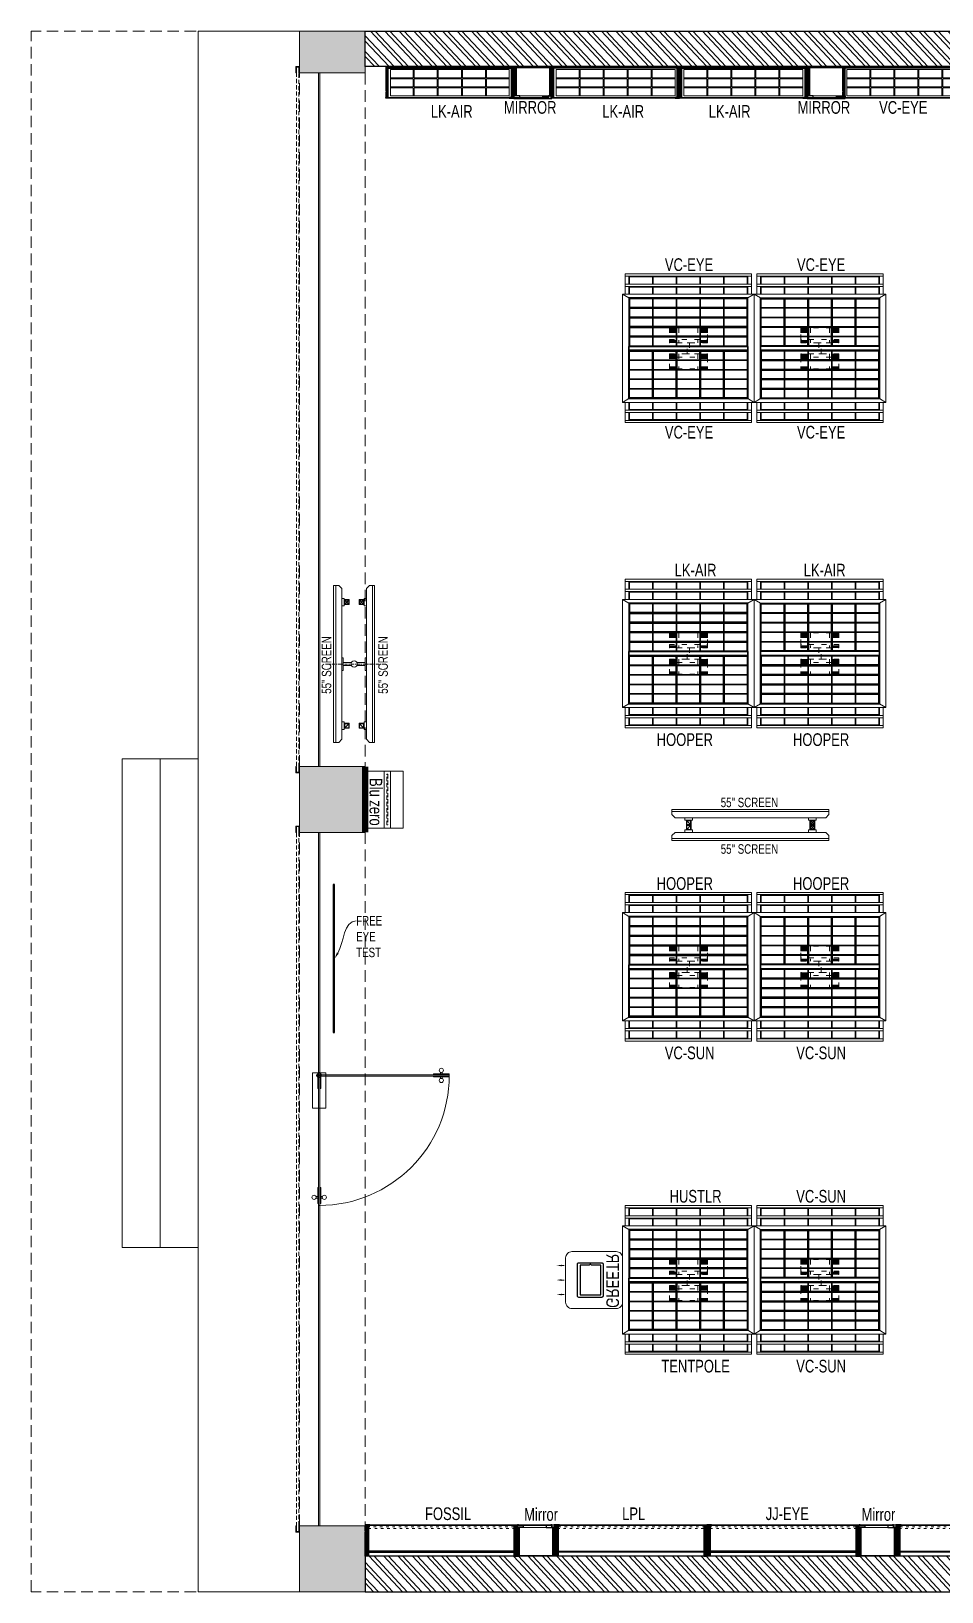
# Model space of a CAD drawing. Header units: feet. Extents: x 5886028 to 5900628, y -5290886 to -5278556.
# Drawn here: x 5886028 to 5893224, y -5290886 to -5278556 of the extents above; entities that cross this region are included whole.
import ezdxf
from ezdxf import colors
from ezdxf.entities.mleader import LeaderData, LeaderLine
from ezdxf.math import Vec2, Vec3

# ---------------------------------------------------------------- set-up
doc = ezdxf.new("R2010")
doc.units = ezdxf.units.FT
doc.header["$LTSCALE"] = 33
doc.header["$MEASUREMENT"] = 0
for name, pattern in [('a_p6_plan_L18$0$HIDDEN', [0.375, 0.25, -0.125]), ('ACAD_ISO03W100', [30, 12, -18]), ('D10_DASHED', [0.75, 0.5, -0.25]), ('DASHDOT2', [0.5, 0.25, -0.125, 0, -0.125]), ('HIDDENX2', [0.75, 0.5, -0.25])]:
    doc.linetypes.add(name, pattern=pattern)
for name, color, linetype, lineweight in [('A-Glazing', 4, 'Continuous', 20), ('A-shutter', 8, 'Continuous', 18), ('beam', 90, 'Continuous', 9), ('Column', 243, 'Continuous', 9), ('Glazing', 141, 'Continuous', 15), ('LENS-DIM', 252, 'Continuous', 5), ('LENS-FURNITURE', 13, 'Continuous', 9), ('LENS-TEXT', 31, 'Continuous', 5), ('LENS_DIMENSION', 193, 'Continuous', 0), ('LENS_TEXT', 31, 'Continuous', 5), ('LK-EQPMT', 3, 'Continuous', 18), ('LK-FF&E FLOOR', 1, 'Continuous', 9), ('LK-FF&E WALL', 1, 'Continuous', 9), ('LK-IT', 3, 'Continuous', 18), ('LK-MIRROR', 133, 'Continuous', 13), ('LN-ELEVATION-1', 81, 'Continuous', 25), ('LN-ELEVATION-2', 103, 'Continuous', 20), ('LN-ELEVATION-3', 125, 'Continuous', 18), ('LN-ELEVATION-4', 145, 'Continuous', 13), ('LN-ELEVATION-5', 167, 'Continuous', 5), ('LN-HATCH', 251, 'Continuous', 0), ('PLANO-TXT', 252, 'Continuous', 5), ('rolling shutter', 1, 'Continuous', 5), ('Steps', 4, 'Continuous', 9)]:
    doc.layers.add(name, color=color, linetype=linetype, lineweight=lineweight)
doc.layers.add('A-WALL', color=1, linetype='Continuous')
doc.styles.add('LK TXT', font='GILC____.TTF', dxfattribs={"height": 100})
doc.styles.get("Standard").update_dxf_attribs({"font": 'GILC____.TTF'})
pattern_1 = [(45, (7858558.917, 3503823.203), (-4.4901280605, 4.4901280605), [])]

# ---------------------------------------------------------------- blocks, each defined once
blk = doc.blocks.new('*U42')
at = {"layer": 'A-shutter', "color": 5, "ltscale": 10}
for points in [[(41038597, -1561539), (41038597, -1561544), (41038552, -1561544), (41038552, -1561564), (41038597, -1561564), (41038597, -1561569), (41038547, -1561569), (41038547, -1561539)], [(41044077, -1561539), (41044077, -1561544), (41044122, -1561544), (41044122, -1561564), (41044077, -1561564), (41044077, -1561569), (41044127, -1561569), (41044127, -1561539)]]:
    blk.add_lwpolyline(points, close=True, dxfattribs=at)
at = {"layer": 'A-shutter', "color": 5, "linetype": 'HIDDENX2', "ltscale": 2}
blk.add_lwpolyline([(41038552, -1561544), (41038552, -1561564), (41044122, -1561564), (41044122, -1561544)], close=True, dxfattribs=at)
blk = doc.blocks.new('A$C2f5dd23c')
at = {"layer": 'Column'}
h = blk.add_hatch(color=8, dxfattribs=at)
h.dxf.hatch_style = 1
h.paths.add_polyline_path([(-8420, 12000), (-8420, 12330), (-8940, 12330), (-8940, 12000)])
h.paths.add_polyline_path([(-8420, 0), (-8420, 520), (-8940, 520), (-8940, 0)])
h.paths.add_polyline_path([(-8420, 6000), (-8420, 6520), (-8940, 6520), (-8940, 6000)])
h.paths.add_polyline_path([(-2440, 12000), (-2440, 12330), (-2960, 12330), (-2960, 12000)])
h.paths.add_polyline_path([(-2440, 0), (-2440, 520), (-2960, 520), (-2960, 0)])
h.paths.add_polyline_path([(-2440, 6000), (-2440, 6520), (-2960, 6520), (-2960, 6000)])
h.paths.add_polyline_path([(0, 6520), (0, 6180), (-260, 6180), (-260, 6520)])
h.paths.add_polyline_path([(3540, 6180), (3540, 6510), (3020, 6510), (3020, 6180)])
h.paths.add_polyline_path([(3540, 12000), (3540, 12330), (3020, 12330), (3020, 12000)])
at = {"layer": 'LN-HATCH'}
h = blk.add_hatch(dxfattribs=at)
h.set_pattern_fill('ANSI32', color=256, scale=222, angle=268.1105)
h.set_pattern_definition([(313.1105193, (-3373823.44, 5462012.52), (60.7755651, 56.8937008), []), (313.1105193, (-3373824.74, 5461973.3), (60.7755651, 56.8937008), [])])
h.paths.add_polyline_path([(-2960, 280), (-8420, 280), (-8420, 0), (-2960, 0)])
h.paths.add_polyline_path([(-260, 6180), (-260, 280), (-2440, 280), (-2440, 0), (0, 0), (0, 6180)])
h.paths.add_polyline_path([(1740, 6460), (1890, 6460), (1890, 8860), (1740, 8860)])
h.paths.add_polyline_path([(3020, 6460), (0, 6460), (0, 6180), (3020, 6180)])
h.paths.add_polyline_path([(3260, 7555), (3540, 7555), (3540, 6510), (3260, 6510)])
h.paths.add_polyline_path([(3260, 12000), (3540, 12000), (3540, 7855), (3260, 7855)])
h.paths.add_polyline_path([(2640, 8860), (3260, 8860), (3260, 8710), (2640, 8710)])
h.paths.add_polyline_path([(-2440, 12330), (3020, 12330), (3020, 12140), (-2440, 12140)])
h.paths.add_polyline_path([(-8420, 12330), (-2960, 12330), (-2960, 12050), (-8420, 12050)])
at = {"layer": 'A-WALL'}
for points in [[(-8420, 12330), (-2960, 12330), (-2960, 12050), (-8420, 12050)], [(-2960, 280), (-8420, 280), (-8420, 0), (-2960, 0)]]:
    blk.add_lwpolyline(points, close=True, dxfattribs=at)
at = {"layer": 'beam', "linetype": 'a_p6_plan_L18$0$HIDDEN', "lineweight": 5, "ltscale": 11}
for p, q in [((-11060, 0), (-11060, 12330)), ((-8940, 12330), (-11060, 12330)), ((-8940, 0), (-11060, 0))]:
    blk.add_line(p, q, dxfattribs=at)
for points in [[(-8420, 6520), (-8940, 6520), (-8940, 12000), (-8420, 12000)], [(-8420, 520), (-8940, 520), (-8940, 6000), (-8420, 6000)]]:
    blk.add_lwpolyline(points, close=True, dxfattribs=at)
at = {"layer": 'Column'}
for points in [[(-8420, 12000), (-8420, 12330), (-8940, 12330), (-8940, 12000)], [(-8420, 6000), (-8420, 6520), (-8940, 6520), (-8940, 6000)], [(-8420, 0), (-8420, 520), (-8940, 520), (-8940, 0)]]:
    blk.add_lwpolyline(points, close=True, dxfattribs=at)
at = {"layer": 'Steps'}
for p, q in [((-9740, 12330), (-9740, 0)), ((-8940, 12330), (-9740, 12330)), ((-10340, 2720), (-10340, 6580)), ((-10340, 6580), (-9740, 6580)), ((-10040, 2720), (-10040, 6580)), ((-9740, 2720), (-9740, 6580)), ((-9740, 2720), (-10340, 2720)), ((-8940, 0), (-9740, 0))]:
    blk.add_line(p, q, dxfattribs=at)
at = {"layer": 'rolling shutter', "color": 2, "xscale": -1, "rotation": 269.9999994460998}
blk.add_blockref('*U42', (1552599, -41032077), dxfattribs=at)
at = {"layer": 'rolling shutter', "color": 2, "rotation": 270.0000005539002}
blk.add_blockref('*U42', (1552599, 41044597), dxfattribs=at)
blk = doc.blocks.new('Entrance Door')
at = {"layer": 'Glazing', "ltscale": 111}
blk.add_hatch(color=256, dxfattribs=at).paths.add_polyline_path([(18, -35), (18, -1235), (30, -1235), (30, -35)])
at = {"layer": 'Glazing'}
for p, q in [((30, -54), (18, -66)), ((1118, -31), (1118, -54)), ((1118, -89), (1118, -66)), ((1133, -31), (1133, -54)), ((1133, -89), (1133, -66))]:
    blk.add_line(p, q, dxfattribs=at)
at = {"layer": 'Glazing', "ltscale": 44}
for p, q in [((-5, -1156), (18, -1156)), ((-5, -1171), (18, -1171)), ((53, -1156), (30, -1156)), ((53, -1171), (30, -1171))]:
    blk.add_line(p, q, dxfattribs=at)
at = {"layer": 'Glazing'}
for points in [[(320, -120), (0, -120), (0, 0), (320, 0)], [(0, -54), (142, -54), (142, -47), (0, -47)], [(0, -66), (142, -66), (142, -74), (0, -74)], [(1181, -54), (1038, -54), (1038, -47), (1181, -47)], [(1181, -66), (1038, -66), (1038, -74), (1181, -74)]]:
    blk.add_lwpolyline(points, close=True, dxfattribs=at)
at = {"layer": 'Glazing', "ltscale": 222}
blk.add_lwpolyline([(-2, -66), (1199, -66), (1199, -54), (-2, -54)], close=True, dxfattribs=at)
at = {"layer": 'Glazing', "ltscale": 111}
blk.add_lwpolyline([(18, -35), (18, -1235), (30, -1235), (30, -35)], close=True, dxfattribs=at)
at = {"layer": 'Glazing', "ltscale": 44}
for points in [[(18, -1093), (18, -1235), (10, -1235), (10, -1093)], [(30, -1093), (30, -1235), (37, -1235), (37, -1093)]]:
    blk.add_lwpolyline(points, close=True, dxfattribs=at)
at = {"layer": 'Glazing'}
for centre, radius in [((1125, -14), 19), ((24, -59), 19.8), ((1125, -107), 19)]:
    blk.add_circle(centre, radius, dxfattribs=at)
at = {"layer": 'Glazing', "ltscale": 44}
for centre in [(-22, -1164), (70, -1164)]:
    blk.add_circle(centre, 19, dxfattribs=at)
at = {"layer": 'Glazing', "ltscale": 222}
blk.add_arc((24, -60), 1175, 270, 359.9996, dxfattribs=at)
blk = doc.blocks.new('MIRROR')
at = {"layer": 'LN-HATCH', "ltscale": 0.5}
h = blk.add_hatch(dxfattribs=at)
h.set_pattern_fill('ANSI31', color=256, scale=2)
h.set_pattern_definition([(45, (4060433.7416, 1708720.787), (-4.4901280605, 4.4901280605), [])])
h.paths.add_polyline_path([(213, 101), (231, 101), (231, -128), (213, -128)])
h.paths.add_polyline_path([(231, 95), (495, 95), (495, 101), (231, 101)])
h.paths.add_polyline_path([(513, 101), (495, 101), (495, -128), (513, -128)])
at = {"layer": 'Defpoints'}
blk.add_lwpolyline([(513, 101), (213, 101), (213, -149), (513, -149)], close=True, dxfattribs=at)
at = {"layer": 'LN-ELEVATION-1'}
for points in [[(213, 101), (231, 101), (231, -128), (213, -128)], [(231, 95), (495, 95), (495, 101), (231, 101)], [(513, 101), (495, 101), (495, -128), (513, -128)], [(260, -142), (260, -128), (215, -128), (215, -149), (224, -149), (224, -147), (216, -147), (216, -142)], [(443, -142), (443, -128), (488, -128), (488, -149), (479, -149), (479, -147), (486, -147), (486, -142)], [(505, -149), (505, -147), (509, -147), (509, -129), (488, -129), (488, -128), (511, -128), (511, -149)]]:
    blk.add_lwpolyline(points, close=True, dxfattribs=at)
at = {"layer": 'LN-ELEVATION-2', "color": 4, "lineweight": 0}
blk.add_lwpolyline([(216, -142), (486, -142), (486, -147), (216, -147)], close=True, dxfattribs=at)
at = {"layer": 'LN-ELEVATION-2'}
blk.add_lwpolyline([(260, -142), (443, -142), (443, -128), (260, -128)], close=True, dxfattribs=at)
at = {"layer": 'LN-ELEVATION-4', "ltscale": 0.5}
blk.add_line((479, -149), (224, -149), dxfattribs=at)
blk = doc.blocks.new('JJ SH 1200')
at = {"layer": 'LN-HATCH', "ltscale": 0.5}
h = blk.add_hatch(dxfattribs=at)
h.set_pattern_fill('ANSI31', color=256, scale=2)
h.set_pattern_definition([(45, (4097187.331, 1708800.267), (-4.4901280605, 4.4901280605), [])])
h.paths.add_polyline_path([(792, 220), (792, 30), (786, 30), (786, 20), (792, 20), (792, -24), (767, -24), (767, 220)])
h.paths.add_polyline_path([(-383, 180), (767, 180), (767, 186), (-383, 186)])
h.paths.add_polyline_path([(757, -24), (757, -30), (792, -30), (792, -24)])
h.paths.add_polyline_path([(-408, 220), (-408, 30), (-402, 30), (-402, 20), (-408, 20), (-408, -24), (-383, -24), (-383, 220)])
h.paths.add_polyline_path([(-373, -24), (-373, -30), (-408, -30), (-408, -24)])
at = {"layer": 'LN-ELEVATION-1', "ltscale": 0.5}
for points in [[(-408, 220), (-408, 30), (-402, 30), (-402, 20), (-408, 20), (-408, -24), (-383, -24), (-383, 220)], [(-383, 180), (767, 180), (767, 186), (-383, 186)], [(792, 220), (792, 30), (786, 30), (786, 20), (792, 20), (792, -24), (767, -24), (767, 220)], [(-373, -24), (-373, -30), (-408, -30), (-408, -24)], [(757, -24), (757, -30), (792, -30), (792, -24)]]:
    blk.add_lwpolyline(points, close=True, dxfattribs=at)
at = {"layer": 'LN-ELEVATION-3', "ltscale": 0.5}
for p, q in [((767, 220), (-383, 220)), ((757, -24), (-373, -24)), ((-373, -30), (757, -30))]:
    blk.add_line(p, q, dxfattribs=at)
at = {"layer": 'LN-ELEVATION-4', "linetype": 'ACAD_ISO03W100', "ltscale": 0.05}
blk.add_lwpolyline([(767, 0), (-383, 0), (-383, -12), (767, -12)], close=True, dxfattribs=at)
blk = doc.blocks.new('VC HD 1010')
at = {"layer": 'LN-HATCH', "ltscale": 0.5}
h = blk.add_hatch(dxfattribs=at)
h.set_pattern_fill('ANSI31', color=256, scale=2)
h.set_pattern_definition([(45, (3761554.586, 1795022.936), (-4.490128061, 4.490128061), [])])
h.paths.add_polyline_path([(-505, 24), (-505, -166), (-499, -166), (-499, -176), (-505, -176), (-505, -220), (-487, -220), (-487, 24)])
h = blk.add_hatch(dxfattribs=at)
h.set_pattern_fill('ANSI31', color=256, scale=2)
h.set_pattern_definition(pattern_1)
h.paths.add_polyline_path([(505, 24), (505, -166), (499, -166), (499, -176), (505, -176), (505, -220), (487, -220), (487, 24)])
h = blk.add_hatch(dxfattribs=at)
h.set_pattern_fill('ANSI31', color=256, scale=2)
h.set_pattern_definition([(45, (7858741.917, 3503823.203), (-4.4901280605, 4.4901280605), [])])
h.paths.add_polyline_path([(-470, -220), (-470, -226), (-505, -226), (-505, -220)])
h = blk.add_hatch(dxfattribs=at)
h.set_pattern_fill('ANSI31', color=256, scale=2)
h.set_pattern_definition(pattern_1)
h.paths.add_polyline_path([(477, -220), (477, -226), (512, -226), (512, -220)])
at = {"layer": 'LN-ELEVATION-1', "ltscale": 0.5}
for points in [[(-505, 24), (-505, -166), (-499, -166), (-499, -176), (-505, -176), (-505, -220), (-487, -220), (-487, 24)], [(487, 12), (-487, 12), (-487, 18), (487, 18)], [(505, 24), (505, -166), (499, -166), (499, -176), (505, -176), (505, -220), (487, -220), (487, 24)], [(-470, -220), (-470, -226), (-505, -226), (-505, -220)], [(470, -220), (470, -226), (505, -226), (505, -220)]]:
    blk.add_lwpolyline(points, close=True, dxfattribs=at)
at = {"layer": 'LN-ELEVATION-2', "ltscale": 0.5}
blk.add_lwpolyline([(470, 0), (-470, 0), (-470, -208), (470, -208)], close=True, dxfattribs=at)
at = {"layer": 'LN-ELEVATION-3', "ltscale": 0.5}
for p, q in [((-487, 24), (487, 24)), ((-470, -220), (470, -220)), ((470, -226), (-470, -226))]:
    blk.add_line(p, q, dxfattribs=at)
for points in [[(-470, 0), (-289, 0), (-289, -64), (-470, -64)], [(-281, 0), (-99, 0), (-99, -64), (-281, -64)], [(-91, 0), (91, 0), (91, -64), (-91, -64)], [(99, 0), (281, 0), (281, -64), (99, -64)], [(289, 0), (470, 0), (470, -64), (289, -64)], [(-470, -136), (-289, -136), (-289, -72), (-470, -72)], [(-281, -72), (-99, -72), (-99, -136), (-281, -136)], [(-91, -72), (91, -72), (91, -136), (-91, -136)], [(99, -72), (281, -72), (281, -136), (99, -136)], [(289, -72), (470, -72), (470, -136), (289, -136)], [(-470, -144), (-289, -144), (-289, -208), (-470, -208)], [(-281, -144), (-99, -144), (-99, -208), (-281, -208)], [(-91, -144), (91, -144), (91, -208), (-91, -208)], [(99, -144), (281, -144), (281, -208), (99, -208)], [(289, -144), (470, -144), (470, -208), (289, -208)]]:
    blk.add_lwpolyline(points, close=True, dxfattribs=at)
blk = doc.blocks.new('ffgd')
at = {"layer": 'LN-ELEVATION-4', "linetype": 'ACAD_ISO03W100', "ltscale": 0.1}
blk.add_lwpolyline([(0, 47), (0, -41), (-20, -41), (-20, 47)], close=True, dxfattribs=at)
at = {"layer": 'LN-ELEVATION-5', "linetype": 'ACAD_ISO03W100', "ltscale": 0.1}
for p, q in [((-160, 166), (-160, 47)), ((-160, 166), (-160, 47)), ((-159, 166), (-159, 47)), ((-159, 166), (-159, 47)), ((-158, 166), (-158, 47)), ((-158, 166), (-158, 47)), ((-157, 166), (-157, 47)), ((-156, 166), (-156, 47)), ((-154, 166), (-154, 47)), ((-151, 166), (-151, 47)), ((-146, 166), (-146, 47)), ((-141, 166), (-141, 47)), ((-135, 166), (-135, 47)), ((-128, 166), (-128, 47)), ((-120, 166), (-120, 47)), ((-111, 166), (-111, 47)), ((-102, 166), (-102, 47)), ((-85, 166), (-85, 47)), ((65, 166), (65, 47)), ((82, 166), (82, 47)), ((91, 166), (91, 47)), ((100, 166), (100, 47)), ((108, 166), (108, 47)), ((115, 166), (115, 47)), ((121, 166), (121, 47)), ((126, 166), (126, 47)), ((131, 166), (131, 47)), ((134, 166), (134, 47)), ((136, 166), (136, 47)), ((137, 166), (137, 47)), ((138, 166), (138, 47)), ((138, 166), (138, 47)), ((139, 166), (139, 47)), ((139, 166), (139, 47)), ((140, 166), (140, 47)), ((140, 166), (140, 47)), ((-160, -41), (-160, -160)), ((-160, -41), (-160, -160)), ((-159, -41), (-159, -160)), ((-159, -41), (-159, -160)), ((-158, -41), (-158, -160)), ((-158, -41), (-158, -160)), ((-157, -41), (-157, -160)), ((-156, -41), (-156, -160)), ((-154, -41), (-154, -160)), ((-151, -41), (-151, -160)), ((-146, -41), (-146, -160)), ((-141, -41), (-141, -160)), ((-135, -41), (-135, -160)), ((-128, -41), (-128, -160)), ((-120, -41), (-120, -160)), ((-111, -41), (-111, -160)), ((-102, -41), (-102, -160)), ((-85, -41), (-85, -160)), ((65, -41), (65, -160)), ((82, -41), (82, -160)), ((91, -41), (91, -160)), ((100, -41), (100, -160)), ((108, -41), (108, -160)), ((115, -41), (115, -160)), ((121, -41), (121, -160)), ((126, -41), (126, -160)), ((131, -41), (131, -160)), ((134, -41), (134, -160)), ((136, -41), (136, -160)), ((137, -41), (137, -160)), ((138, -41), (138, -160)), ((138, -41), (138, -160)), ((139, -41), (139, -160)), ((139, -41), (139, -160)), ((140, -41), (140, -160)), ((140, -41), (140, -160))]:
    blk.add_line(p, q, dxfattribs=at)
for points in [[(140, 73), (140, 166), (-160, 166), (-160, 73)], [(140, -67), (140, -160), (-160, -160), (-160, -67)]]:
    blk.add_lwpolyline(points, dxfattribs=at)
for points in [[(140, 73), (140, 47), (-160, 47), (-160, 73)], [(140, -41), (140, -67), (-160, -67), (-160, -41)]]:
    blk.add_lwpolyline(points, close=True, dxfattribs=at)
blk = doc.blocks.new('EURO 1040 x 1175')
at = {"layer": 'LN-ELEVATION-1'}
for points in [[(-470, -327), (470, -327), (470, 468), (-470, 468)], [(-470, 85), (470, 85), (470, 468), (-470, 468)], [(-470, 387), (-283, 387), (-283, 393), (-470, 393)], [(-283, 85), (-277, 85), (-277, 468), (-283, 468)], [(-277, 387), (-96, 387), (-96, 393), (-277, 393)], [(-96, 85), (-90, 85), (-90, 468), (-96, 468)], [(-90, 387), (90, 387), (90, 393), (-90, 393)], [(90, 85), (96, 85), (96, 468), (90, 468)], [(96, 387), (277, 387), (277, 393), (96, 393)], [(277, 85), (283, 85), (283, 468), (277, 468)], [(283, 387), (470, 387), (470, 393), (283, 393)], [(-470, 311), (-283, 311), (-283, 317), (-470, 317)], [(-277, 311), (-96, 311), (-96, 317), (-277, 317)], [(-90, 311), (90, 311), (90, 317), (-90, 317)], [(96, 311), (277, 311), (277, 317), (96, 317)], [(283, 311), (470, 311), (470, 317), (283, 317)], [(-470, 236), (-283, 236), (-283, 242), (-470, 242)], [(-470, 160), (-283, 160), (-283, 166), (-470, 166)], [(-277, 236), (-96, 236), (-96, 242), (-277, 242)], [(-277, 160), (-96, 160), (-96, 166), (-277, 166)], [(-90, 236), (90, 236), (90, 242), (-90, 242)], [(-90, 160), (90, 160), (90, 166), (-90, 166)], [(96, 236), (277, 236), (277, 242), (96, 242)], [(96, 160), (277, 160), (277, 166), (96, 166)], [(283, 236), (470, 236), (470, 242), (283, 242)], [(283, 160), (470, 160), (470, 166), (283, 166)], [(-470, 85), (470, 85), (470, 55), (-470, 55)], [(-470, 55), (470, 55), (470, -327), (-470, -327)], [(-283, 55), (-277, 55), (-277, -327), (-283, -327)], [(-96, 55), (-90, 55), (-90, -327), (-96, -327)], [(90, 55), (96, 55), (96, -327), (90, -327)], [(277, 55), (283, 55), (283, -327), (277, -327)], [(-470, -20), (-283, -20), (-283, -26), (-470, -26)], [(-470, -96), (-283, -96), (-283, -102), (-470, -102)], [(-277, -20), (-96, -20), (-96, -26), (-277, -26)], [(-277, -96), (-96, -96), (-96, -102), (-277, -102)], [(-90, -20), (90, -20), (90, -26), (-90, -26)], [(-90, -96), (90, -96), (90, -102), (-90, -102)], [(96, -20), (277, -20), (277, -26), (96, -26)], [(96, -96), (277, -96), (277, -102), (96, -102)], [(283, -20), (470, -20), (470, -26), (283, -26)], [(283, -96), (470, -96), (470, -102), (283, -102)], [(-470, -171), (-283, -171), (-283, -177), (-470, -177)], [(-470, -246), (-283, -246), (-283, -252), (-470, -252)], [(-277, -171), (-96, -171), (-96, -177), (-277, -177)], [(-277, -246), (-96, -246), (-96, -252), (-277, -252)], [(-90, -171), (90, -171), (90, -177), (-90, -177)], [(-90, -246), (90, -246), (90, -252), (-90, -252)], [(96, -171), (277, -171), (277, -177), (96, -177)], [(96, -246), (277, -246), (277, -252), (96, -252)], [(283, -171), (470, -171), (470, -177), (283, -177)], [(283, -246), (470, -246), (470, -252), (283, -252)]]:
    blk.add_lwpolyline(points, close=True, dxfattribs=at)
for points in [[(-283, 462), (-464, 462), (-464, 317)], [(-96, 462), (-277, 462)], [(90, 462), (-90, 462)], [(277, 462), (96, 462)], [(464, 317), (464, 462), (283, 462)], [(-464, 311), (-464, 242)], [(464, 242), (464, 311)], [(-464, 236), (-464, 166)], [(-464, 160), (-464, 91), (-283, 91)], [(283, 91), (464, 91), (464, 160)], [(464, 166), (464, 236)], [(-464, -20), (-464, 49), (-283, 49)], [(-277, 91), (-96, 91)], [(-277, 49), (-96, 49)], [(-90, 91), (90, 91)], [(-90, 49), (90, 49)], [(96, 91), (277, 91)], [(96, 49), (277, 49)], [(283, 49), (464, 49), (464, -20)], [(-464, -96), (-464, -26)], [(-464, -171), (-464, -102)], [(464, -26), (464, -96)], [(464, -102), (464, -171)], [(-283, -321), (-464, -321), (-464, -177)], [(464, -177), (464, -321), (283, -321)], [(-96, -321), (-277, -321)], [(90, -321), (-90, -321)], [(277, -321), (96, -321)]]:
    blk.add_lwpolyline(points, dxfattribs=at)
at = {"layer": 'LN-ELEVATION-2'}
blk.add_lwpolyline([(-520, -357), (520, -357), (520, 498), (-520, 498)], close=True, dxfattribs=at)
for points in [[(-470, 468), (-520, 498)], [(470, 468), (520, 498)], [(-470, -327), (-520, -357)], [(470, -327), (520, -357)]]:
    blk.add_lwpolyline(points, dxfattribs=at)
at = {"layer": 'LN-ELEVATION-3'}
for points in [[(-500, 560), (500, 560), (500, 578), (-500, 578)], [(-500, 498), (-470, 498), (-470, 560), (-500, 560)], [(470, 498), (500, 498), (500, 560), (470, 560)], [(-500, -357), (-470, -357), (-470, -419), (-500, -419)], [(470, -357), (500, -357), (500, -419), (470, -419)], [(-500, -419), (500, -419), (500, -437), (-500, -437)]]:
    blk.add_lwpolyline(points, close=True, dxfattribs=at)
at = {"layer": 'LN-ELEVATION-4'}
for points in [[(-500, 640), (500, 640), (500, 658), (-500, 658)], [(-500, 578), (-470, 578), (-470, 640), (-500, 640)], [(470, 578), (500, 578), (500, 640), (470, 640)], [(-470, 498), (-464, 498), (-464, 560), (-470, 560)], [(-464, 554), (-283, 554), (-283, 560), (-464, 560)], [(-283, 498), (-277, 498), (-277, 560), (-283, 560)], [(-277, 554), (-96, 554), (-96, 560), (-277, 560)], [(-96, 498), (-90, 498), (-90, 560), (-96, 560)], [(-90, 554), (90, 554), (90, 560), (-90, 560)], [(90, 498), (96, 498), (96, 560), (90, 560)], [(96, 554), (277, 554), (277, 560), (96, 560)], [(277, 498), (283, 498), (283, 560), (277, 560)], [(283, 554), (464, 554), (464, 560), (283, 560)], [(464, 498), (470, 498), (470, 560), (464, 560)], [(-470, -357), (-464, -357), (-464, -419), (-470, -419)], [(-283, -357), (-277, -357), (-277, -419), (-283, -419)], [(-96, -357), (-90, -357), (-90, -419), (-96, -419)], [(90, -357), (96, -357), (96, -419), (90, -419)], [(277, -357), (283, -357), (283, -419), (277, -419)], [(464, -357), (470, -357), (470, -419), (464, -419)], [(-500, -437), (-470, -437), (-470, -499), (-500, -499)], [(-464, -413), (-283, -413), (-283, -419), (-464, -419)], [(-277, -413), (-96, -413), (-96, -419), (-277, -419)], [(-90, -413), (90, -413), (90, -419), (-90, -419)], [(96, -413), (277, -413), (277, -419), (96, -419)], [(283, -413), (464, -413), (464, -419), (283, -419)], [(470, -437), (500, -437), (500, -499), (470, -499)], [(-500, -499), (500, -499), (500, -517), (-500, -517)]]:
    blk.add_lwpolyline(points, close=True, dxfattribs=at)
at = {"layer": 'LN-ELEVATION-5'}
for points in [[(-470, 578), (-464, 578), (-464, 640), (-470, 640)], [(-464, 634), (-283, 634), (-283, 640), (-464, 640)], [(-283, 578), (-277, 578), (-277, 640), (-283, 640)], [(-277, 634), (-96, 634), (-96, 640), (-277, 640)], [(-96, 578), (-90, 578), (-90, 640), (-96, 640)], [(-90, 634), (90, 634), (90, 640), (-90, 640)], [(90, 578), (96, 578), (96, 640), (90, 640)], [(96, 634), (277, 634), (277, 640), (96, 640)], [(277, 578), (283, 578), (283, 640), (277, 640)], [(283, 634), (464, 634), (464, 640), (283, 640)], [(464, 578), (470, 578), (470, 640), (464, 640)], [(-470, -437), (-464, -437), (-464, -499), (-470, -499)], [(-283, -437), (-277, -437), (-277, -499), (-283, -499)], [(-96, -437), (-90, -437), (-90, -499), (-96, -499)], [(90, -437), (96, -437), (96, -499), (90, -499)], [(277, -437), (283, -437), (283, -499), (277, -499)], [(464, -437), (470, -437), (470, -499), (464, -499)], [(-464, -493), (-283, -493), (-283, -499), (-464, -499)], [(-277, -493), (-96, -493), (-96, -499), (-277, -499)], [(-90, -493), (90, -493), (90, -499), (-90, -499)], [(96, -493), (277, -493), (277, -499), (96, -499)], [(283, -493), (464, -493), (464, -499), (283, -499)]]:
    blk.add_lwpolyline(points, close=True, dxfattribs=at)
at = {"layer": 'LENS-DIM'}
blk.add_blockref('ffgd', (10, 67), dxfattribs=at)
blk = doc.blocks.new('55INCH')
at = {"layer": 'LK-EQPMT', "ltscale": 12}
for p, q in [((2111559, 1135690), (2111583, 1135690)), ((2111583, 1135690), (2111608, 1135666)), ((2111608, 1134474), (2111608, 1135666)), ((2111608, 1135588), (2111627, 1135588)), ((2111627, 1135529), (2111608, 1135529)), ((2111627, 1135588), (2111627, 1135529)), ((2111627, 1134611), (2111608, 1134611)), ((2111627, 1134611), (2111627, 1134552)), ((2111608, 1134552), (2111627, 1134552)), ((2111559, 1134449), (2111583, 1134449)), ((2111583, 1134449), (2111608, 1134474))]:
    blk.add_line(p, q, dxfattribs=at)
at = {"layer": 'LK-EQPMT'}
for p, q in [((2111662, 1135543), (2111631, 1135574)), ((2111662, 1135574), (2111631, 1135543)), ((2111662, 1134597), (2111631, 1134566))]:
    blk.add_line(p, q, dxfattribs=at)
at = {"layer": 'LK-EQPMT', "ltscale": 12}
blk.add_lwpolyline([(2111543, 1135690), (2111559, 1135690), (2111559, 1134449), (2111543, 1134449)], close=True, dxfattribs=at)
at = {"layer": 'LK-EQPMT'}
for points in [[(2111627, 1135578), (2111627, 1135540), (2111665, 1135540), (2111665, 1135578)], [(2111631, 1135574), (2111631, 1135543), (2111662, 1135543), (2111662, 1135574)], [(2111627, 1134563), (2111627, 1134601), (2111665, 1134601), (2111665, 1134563)], [(2111631, 1134566), (2111631, 1134597), (2111662, 1134597), (2111662, 1134566)]]:
    blk.add_lwpolyline(points, close=True, dxfattribs=at)
blk = doc.blocks.new('GREETR 450x450')
at = {"layer": 'LN-ELEVATION-1', "linetype": 'ByBlock', "lineweight": -2}
for p, q in [((481, 340), (461, 340)), ((481, 225), (461, 225)), ((481, 110), (461, 110))]:
    blk.add_line(p, q, dxfattribs=at)
at = {"layer": 'LN-ELEVATION-1'}
for points in [[(356, 98), (356, 352, 0.414214), (346, 362), (164, 362, 0.414214), (154, 352), (154, 98, 0.414214), (164, 88), (346, 88, 0.414214)], [(264, 343), (336, 343), (336, 108), (172, 108), (172, 343), (245, 343, 0.327538), (247, 344, -0.733799), (262, 344, 0.327538)]]:
    blk.add_lwpolyline(points, format="xyb", close=True, dxfattribs=at)
at = {"layer": 'LN-ELEVATION-1', "linetype": 'ByBlock', "lineweight": -2}
for points in [[(481, 346), (481, 333), (521, 340)], [(481, 232), (481, 218), (521, 225)], [(481, 117), (481, 104), (521, 110)]]:
    blk.add_solid(points, dxfattribs=at)
at = {"layer": 'LN-ELEVATION-2'}
blk.add_lwpolyline([(50, 0), (400, 0, 0.414214), (450, 50), (450, 400, 0.414214), (400, 450), (50, 450, 0.414214), (0, 400), (0, 50, 0.414214)], format="xyb", close=True, dxfattribs=at)
at = {"layer": 'LENS-TEXT', "color": 0, "linetype": 'Continuous', "ltscale": 3, "insert": (79, 219), "char_height": 100, "attachment_point": 5, "rotation": 90, "style": 'LK TXT'}
blk.add_mtext_dynamic_manual_height_columns('GREETR', width=353.06, gutter_width=0.5, heights=[0], dxfattribs=at)
blk = doc.blocks.new('BLUE ZERO')
at = {"layer": 'LENS-FURNITURE', "ltscale": 0.5}
for points in [[(86207, 120883), (86207, 120433), (85907, 120433), (85907, 120883)], [(86107, 120883), (86107, 120433), (86057, 120433), (86057, 120883)]]:
    blk.add_lwpolyline(points, close=True, dxfattribs=at)
at = {"layer": 'LENS-FURNITURE', "linetype": 'D10_DASHED', "ltscale": 2}
blk.add_lwpolyline([(86086, 120858), (86086, 120458), (86078, 120458), (86078, 120858)], close=True, dxfattribs=at)

msp = doc.modelspace()

# ---------------------------------------------------------------- linework, layer by layer
msp.add_lwpolyline([(5888426, -5286467), (5888426, -5285299), (5888414, -5285299), (5888414, -5286467)], close=True)
at = {"layer": 'A-Glazing'}
for points in [[(5888310, -5278886), (5888310, -5284366), (5888298, -5284366), (5888298, -5278886)], [(5888310, -5290366), (5888310, -5284886), (5888298, -5284886), (5888298, -5290366)]]:
    msp.add_lwpolyline(points, close=True, dxfattribs=at)
at = {"layer": 'LK-IT', "color": 1, "linetype": 'DASHDOT2', "ltscale": 3}
msp.add_line((5888825, -5283556), (5888336, -5283556), dxfattribs=at)
at = {"layer": 'LK-IT'}
for points in [[(5888483, -5283506), (5888483, -5283606), (5888493, -5283606), (5888493, -5283506)], [(5888678, -5283506), (5888678, -5283606), (5888668, -5283606), (5888668, -5283506)]]:
    msp.add_lwpolyline(points, close=True, dxfattribs=at)
for points in [[(5888558, -5283543), (5888493, -5283543), (5888493, -5283568), (5888558, -5283568, -0.267949), (5888558, -5283543, 1)], [(5888602, -5283543), (5888668, -5283543), (5888668, -5283568), (5888602, -5283568, 0.267949), (5888602, -5283543, -1)]]:
    msp.add_lwpolyline(points, format="xyb", dxfattribs=at)
at = {"layer": 'LK-IT', "color": 1}
msp.add_circle((5888580, -5283556), 25, dxfattribs=at)
at = {"layer": 'LK-MIRROR', "linetype": 'ACAD_ISO03W100', "ltscale": 0.05, "const_width": 50}
msp.add_lwpolyline([(5888668, -5284366), (5888668, -5284886)], dxfattribs=at)

# ---------------------------------------------------------------- block references
at = {"layer": 'A-Glazing', "xscale": -0.8748404702498997, "yscale": 0.8748404702498997, "zscale": 0.8748404702498997, "rotation": 89.99998890870324}
msp.add_blockref('Entrance Door', (5888251, -5286785), dxfattribs=at)
at = {"layer": 'LENS_DIMENSION'}
msp.add_blockref('A$C2f5dd23c', (5897088, -5290886), dxfattribs=at)
at = {"layer": 'LK-FF&E FLOOR'}
for name, p in [('EURO 1040 x 1175', (5891221, -5281132)), ('EURO 1040 x 1175', (5891221, -5283543)), ('BLUE ZERO', (5802761, -5405285)), ('EURO 1040 x 1175', (5891221, -5286018)), ('EURO 1040 x 1175', (5891221, -5288493))]:
    msp.add_blockref(name, p, dxfattribs=at)
at = {"layer": 'LK-FF&E FLOOR', "xscale": -1}
for name, p in [('EURO 1040 x 1175', (5892261, -5281132)), ('EURO 1040 x 1175', (5892261, -5283543)), ('EURO 1040 x 1175', (5892261, -5286018)), ('EURO 1040 x 1175', (5892261, -5288493)), ('GREETR 450x450', (5890701, -5288648))]:
    msp.add_blockref(name, p, dxfattribs=at)
at = {"layer": 'LK-FF&E WALL', "xscale": -1}
for p in [(5889336, -5278860), (5891656, -5278860)]:
    msp.add_blockref('VC HD 1010', p, dxfattribs=at)
at = {"layer": 'LK-FF&E WALL'}
for name, p in [('MIRROR', (5889628, -5278938)), ('VC HD 1010', (5890646, -5278860)), ('MIRROR', (5891948, -5278938)), ('VC HD 1010', (5892943, -5278860))]:
    msp.add_blockref(name, p, dxfattribs=at)
at = {"layer": 'LK-FF&E WALL', "rotation": 180}
for p in [(5889460, -5290386), (5892160, -5290386)]:
    msp.add_blockref('JJ SH 1200', p, dxfattribs=at)
at = {"layer": 'LK-FF&E WALL', "xscale": -1, "rotation": 180}
for name, p in [('MIRROR', (5889655, -5290505)), ('JJ SH 1200', (5890576, -5290386)), ('MIRROR', (5892355, -5290505)), ('JJ SH 1200', (5893276, -5290386))]:
    msp.add_blockref(name, p, dxfattribs=at)
at = {"layer": 'LK-IT'}
msp.add_blockref('55INCH', (3776875, -6418625), dxfattribs=at)
at = {"layer": 'LK-IT', "xscale": -1}
msp.add_blockref('55INCH', (8000285, -6418625), dxfattribs=at)
at = {"layer": 'LK-IT', "rotation": 270}
msp.add_blockref('55INCH', (4756642, -3173163), dxfattribs=at)
at = {"layer": 'LK-IT', "xscale": -1, "rotation": 270}
msp.add_blockref('55INCH', (4756642, -7396494), dxfattribs=at)

# ---------------------------------------------------------------- texts
at = {"layer": 'LENS-TEXT', "color": 0, "linetype": 'Continuous', "ltscale": 3, "char_height": 75, "width": 783.96, "attachment_point": 5, "rotation": 90, "style": 'LK TXT'}
for insert in [(5888362, -5283564), (5888809, -5283564)]:
    msp.add_mtext('\\pt225;55" SCREEN', dxfattribs=dict(at, insert=insert))
at = {"layer": 'LENS-TEXT', "color": 0, "linetype": 'Continuous', "ltscale": 3, "char_height": 75, "width": 783.96, "attachment_point": 5, "style": 'LK TXT'}
for insert in [(5891704, -5284650), (5891704, -5285018)]:
    msp.add_mtext('\\pt225;55" SCREEN', dxfattribs=dict(at, insert=insert))
at = {"layer": 'LENS_TEXT', "linetype": 'Continuous', "ltscale": 3, "char_height": 100, "width": 324.47, "attachment_point": 5, "style": 'LK TXT'}
for insert in [(5890057, -5290276), (5892723, -5290276)]:
    msp.add_mtext('{\\C7;Mirror}', dxfattribs=dict(at, insert=insert))
at = {"layer": 'PLANO-TXT', "linetype": 'Continuous', "ltscale": 3, "char_height": 100, "width": 244.68, "attachment_point": 5, "style": 'LK TXT'}
for s, insert in [('LK-AIR', (5889351, -5279190)), ('MIRROR ', (5889971, -5279159)), ('LK-AIR', (5890706, -5279190)), ('LK-AIR', (5891547, -5279190)), ('MIRROR ', (5892292, -5279159)), ('VC-EYE', (5892919, -5279159)), ('VC-EYE ', (5891226, -5280401)), ('VC-EYE ', (5892270, -5280401)), ('VC-EYE ', (5891226, -5281725)), ('VC-EYE ', (5892270, -5281725)), ('LK-AIR ', (5891278, -5282814)), ('LK-AIR ', (5892298, -5282814)), ('HOOPER ', (5891193, -5284154)), ('HOOPER ', (5892270, -5284154)), ('HOOPER ', (5891193, -5285291)), ('HOOPER ', (5892270, -5285291)), ('VC-SUN', (5891231, -5286629)), ('VC-SUN', (5892270, -5286629)), ('HUSTLR', (5891278, -5287762)), ('VC-SUN', (5892270, -5287762)), ('TENTPOLE', (5891278, -5289104)), ('VC-SUN', (5892270, -5289104)), ('FOSSIL', (5889322, -5290270)), ('LPL', (5890789, -5290270)), ('JJ-EYE', (5892003, -5290270))]:
    msp.add_mtext(s, dxfattribs=dict(at, insert=insert))
at = {"layer": 'PLANO-TXT', "linetype": 'Continuous', "ltscale": 3, "insert": (5888751, -5284645), "char_height": 100, "width": 510.55, "attachment_point": 5, "rotation": 270, "style": 'LK TXT'}
msp.add_mtext('\\pt800;Blu zero', dxfattribs=at)

# ---------------------------------------------------------------- leaders
at = {"layer": 'LENS_TEXT', "color": 1, "linetype": 'Continuous', "ltscale": 3}
ml = msp.add_multileader_mtext('Standard', dxfattribs=at)
ml.set_content('{\\C256;FREE EYE TEST}', color=1)
ml.set_leader_properties(color=256, linetype='ByLayer', lineweight=-1)
ml.build(insert=Vec2(0, 0))
ml.multileader.update_dxf_attribs({"leader_type": 2, "dogleg_length": 0.36, "arrow_head_size": 50})
ctx = ml.context
ctx.base_point, ctx.char_height, ctx.arrow_head_size, ctx.landing_gap_size, ctx.plane_origin = Vec3(5888596, -5285585), 75, 50, 0.09, Vec3(5887318, -5284223)
notes = []
notes.append((ctx, [(0, (1, 1, 0), (5888595, -5285585), (1, 0), 0.36, [(1, [(5888426, -5285883)], 0, [])])]))
ctx.mtext.insert, ctx.mtext.width, ctx.mtext.flow_direction = Vec3(5888596, -5285547), 354.24, 5
for ctx, leaders in notes:
    for number, flags, end, landing, length, lines in leaders:
        leader = LeaderData()
        leader.index, (leader.has_last_leader_line, leader.has_dogleg_vector, leader.attachment_direction) = number, flags
        leader.last_leader_point, leader.dogleg_vector, leader.dogleg_length = Vec3(end), Vec3(landing), length
        for number, points, colour, breaks in lines:
            line = LeaderLine()
            line.index, line.vertices, line.color, line.breaks = number, Vec3.list(points), colors.encode_raw_color(colour), breaks
            leader.lines.append(line)
        ctx.leaders.append(leader)

doc.saveas('drawing.dxf')
